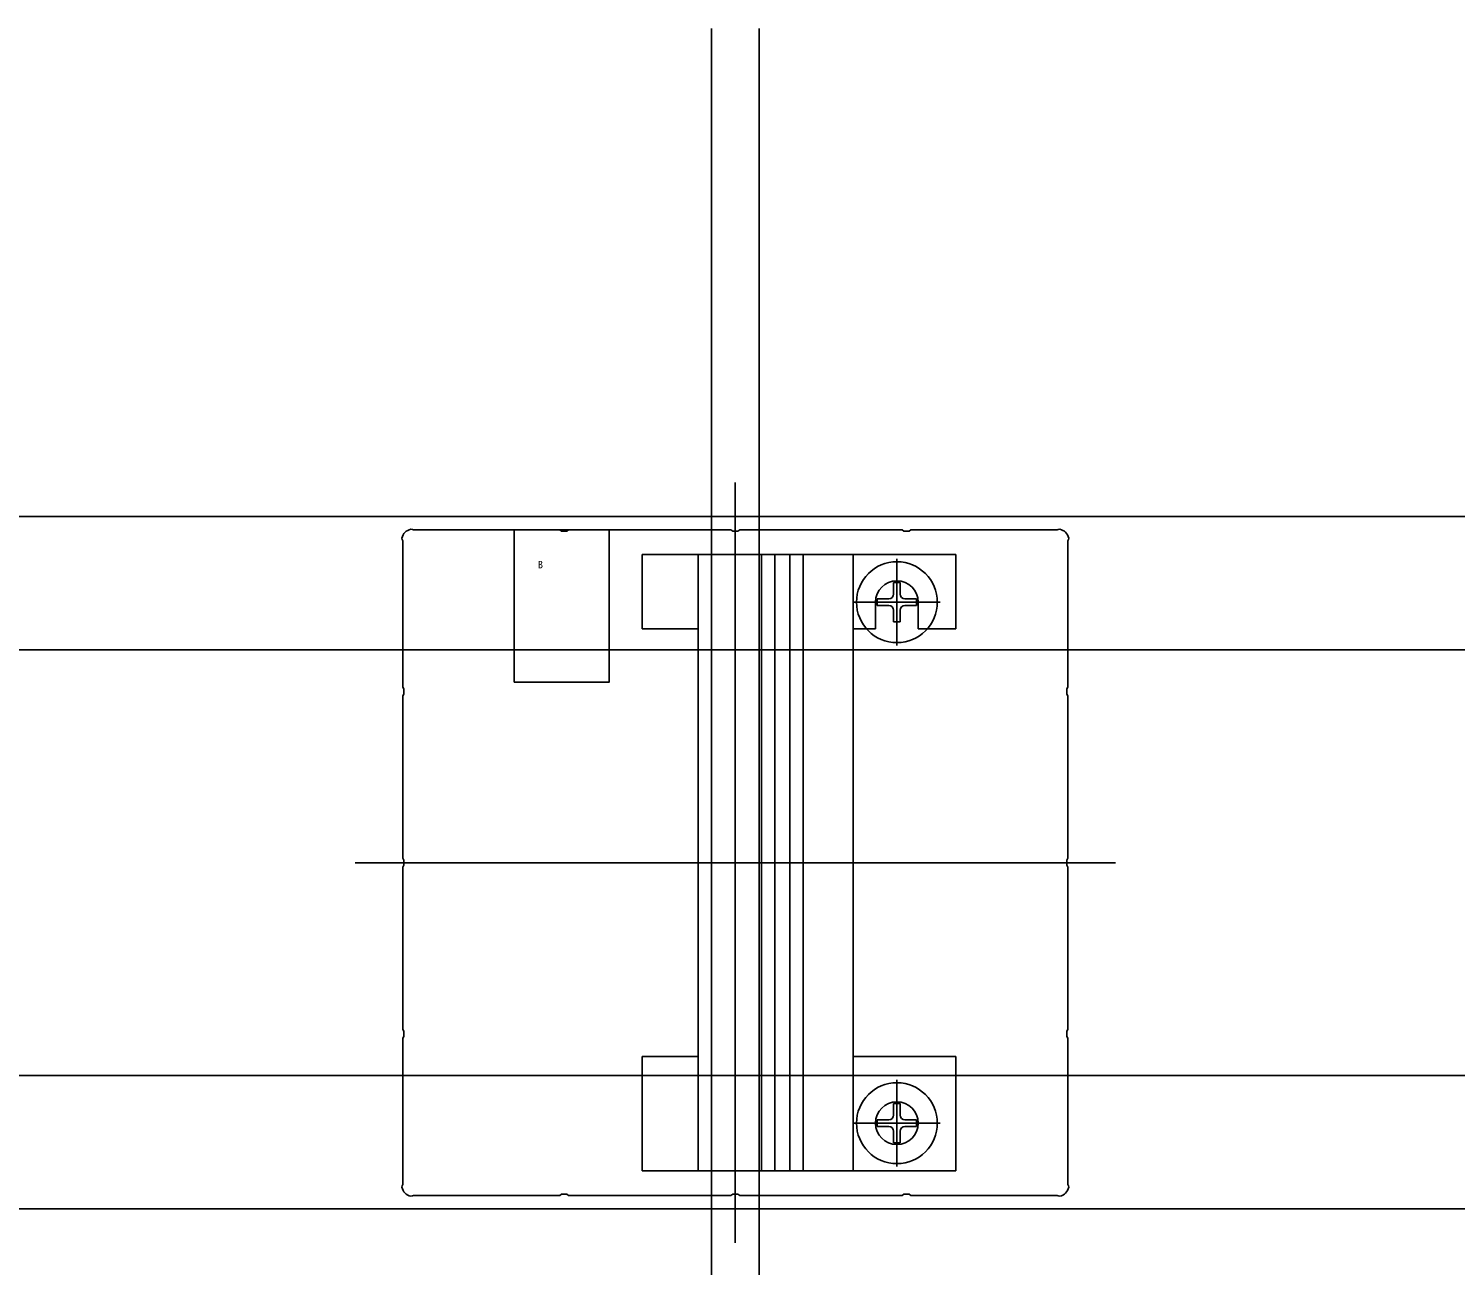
# Model space of a CAD drawing. Units: millimetres, scale not verified. Extents: x -1050 to 1050, y -1566 to 1557.
# Drawn here: x -390.7 to -240.6, y 236.9 to 367 of the extents above; entities that cross this region are included whole.
import ezdxf
from ezdxf.enums import TextEntityAlignment as Align

# ---------------------------------------------------------------- set-up
doc = ezdxf.new("R2010")
doc.units = ezdxf.units.MM
doc.header["$LTSCALE"] = 8
for name, color, linetype in [('0-1_USER1', 3, 'Continuous'), ('0-3_YKK_11E', 7, 'Continuous'), ('0-4_YKK_12', 2, 'Continuous'), ('0-5_YKK_13', 4, 'Continuous')]:
    doc.layers.add(name, color=color, linetype=linetype)
doc.styles.add('ＭＳ ゴシック', font='')
doc.styles.get('ＭＳ ゴシック').set_extended_font_data('MS Gothic')

msp = doc.modelspace()

# ---------------------------------------------------------------- linework, layer by layer
at = {"layer": '0-1_USER1'}
msp.add_lwpolyline([(-339.594, 298.282), (-339.594, 314.282), (-329.594, 314.282), (-329.594, 298.282)], close=True, dxfattribs=at)
at = {"layer": '0-3_YKK_11E'}
for points in [[(-350.461, 314.358), (-350.301, 314.322), (-350.181, 314.282), (-334.779, 314.282), (-334.596, 314.162), (-334.046, 314.162), (-333.862, 314.282), (-316.779, 314.282), (-316.596, 314.162), (-316.046, 314.162), (-315.862, 314.282), (-298.779, 314.282), (-298.596, 314.162), (-298.046, 314.162), (-297.862, 314.282), (-282.46, 314.282), (-282.341, 314.322), (-282.181, 314.358)], [(-351.396, 245.142), (-351.361, 245.302), (-351.321, 245.422), (-351.321, 260.824), (-351.201, 261.007), (-351.201, 261.557), (-351.321, 261.74), (-351.321, 278.824), (-351.201, 279.007), (-351.201, 279.557), (-351.321, 279.74), (-351.321, 296.824), (-351.201, 297.007), (-351.201, 297.557), (-351.321, 297.74), (-351.321, 313.142), (-351.361, 313.262), (-351.396, 313.422)], [(-281.245, 313.422), (-281.281, 313.262), (-281.321, 313.142), (-281.321, 297.74), (-281.441, 297.557), (-281.441, 297.007), (-281.321, 296.824)], [(-281.321, 296.824), (-281.321, 279.74), (-281.441, 279.557), (-281.441, 279.007), (-281.321, 278.824), (-281.321, 261.74), (-281.441, 261.557), (-281.441, 261.007), (-281.321, 260.824), (-281.321, 245.422), (-281.281, 245.302), (-281.245, 245.142)], [(-282.181, 244.206), (-282.341, 244.242), (-282.46, 244.282), (-297.862, 244.282), (-298.046, 244.402), (-298.596, 244.402), (-298.779, 244.282), (-315.862, 244.282), (-316.046, 244.402), (-316.596, 244.402), (-316.779, 244.282), (-333.862, 244.282), (-334.046, 244.402), (-334.596, 244.402), (-334.779, 244.282), (-350.181, 244.282), (-350.301, 244.242), (-350.461, 244.206)]]:
    msp.add_lwpolyline(points, dxfattribs=at)
for centre, start, end in [((-350.221, 313.182), 101.53696, 168.46304), ((-282.421, 313.182), 11.53696, 78.46304), ((-350.221, 245.382), 191.53696, 258.46304), ((-282.421, 245.382), 281.53696, 348.46304)]:
    msp.add_arc(centre, 1.2, start, end, dxfattribs=at)
at = {"layer": '0-4_YKK_12'}
for p, q in [((-318.821, 367.02), (-318.821, 95.282)), ((-313.821, 367.02), (-313.821, 95.282)), ((-316.321, 319.282), (-316.321, 239.282)), ((-17.821, 315.682), (-510.321, 315.682)), ((-17.821, 301.682), (-510.321, 301.682)), ((-356.321, 279.282), (-276.321, 279.282)), ((-17.821, 256.882), (-510.321, 256.882)), ((-17.821, 242.882), (-510.321, 242.882))]:
    msp.add_line(p, q, dxfattribs=at)
at = {"layer": '0-5_YKK_13'}
for p, q in [((-325.121, 311.682), (-326.121, 311.682)), ((-320.221, 311.682), (-325.121, 311.682)), ((-320.221, 311.682), (-320.221, 246.882)), ((-318.895, 311.682), (-320.221, 311.682)), ((-314.033, 311.682), (-318.895, 311.682)), ((-313.133, 311.682), (-314.033, 311.682)), ((-313.551, 246.882), (-313.551, 311.682)), ((-312.235, 311.682), (-313.133, 311.682)), ((-312.085, 311.682), (-312.235, 311.682)), ((-312.165, 246.882), (-312.165, 311.682)), ((-310.657, 311.682), (-312.085, 311.682)), ((-310.507, 311.682), (-310.657, 311.682)), ((-310.576, 246.882), (-310.576, 311.682)), ((-309.608, 311.682), (-310.507, 311.682)), ((-308.708, 311.682), (-309.608, 311.682)), ((-309.191, 246.882), (-309.191, 311.682)), ((-305.246, 311.682), (-308.708, 311.682)), ((-303.921, 311.682), (-305.246, 311.682)), ((-303.921, 246.882), (-303.921, 311.682)), ((-294.121, 311.682), (-303.921, 311.682)), ((-299.321, 302.132), (-299.321, 311.232)), ((-293.121, 311.682), (-294.121, 311.682)), ((-293.121, 311.682), (-293.121, 303.882)), ((-299.321, 303.432), (-299.321, 309.932)), ((-299.671, 308.757), (-298.971, 308.757)), ((-299.671, 308.757), (-299.671, 307.532)), ((-298.971, 308.757), (-298.971, 307.532)), ((-303.871, 306.682), (-294.771, 306.682)), ((-296.071, 306.682), (-302.571, 306.682)), ((-301.571, 306.682), (-301.571, 303.882)), ((-301.396, 307.032), (-301.396, 306.332)), ((-301.396, 307.032), (-300.171, 307.032)), ((-301.396, 306.332), (-300.171, 306.332)), ((-298.471, 307.032), (-297.246, 307.032)), ((-298.471, 306.332), (-297.246, 306.332)), ((-297.246, 307.032), (-297.246, 306.332)), ((-297.071, 303.882), (-297.071, 306.682)), ((-299.671, 305.832), (-299.671, 304.607)), ((-298.971, 305.832), (-298.971, 304.607)), ((-325.121, 303.882), (-320.221, 303.882)), ((-303.921, 303.882), (-301.571, 303.882)), ((-299.671, 304.607), (-298.971, 304.607)), ((-297.071, 303.882), (-294.121, 303.882)), ((-294.121, 303.882), (-293.121, 303.882)), ((-326.121, 258.882), (-326.121, 246.882)), ((-325.121, 258.882), (-326.121, 258.882)), ((-325.121, 258.882), (-320.221, 258.882)), ((-303.921, 258.882), (-294.121, 258.882)), ((-293.121, 258.882), (-294.121, 258.882)), ((-299.321, 247.332), (-299.321, 256.432)), ((-299.671, 253.957), (-298.971, 253.957)), ((-299.671, 253.957), (-299.671, 252.732)), ((-299.321, 248.632), (-299.321, 255.132)), ((-298.971, 253.957), (-298.971, 252.732)), ((-301.396, 252.232), (-301.396, 251.532)), ((-301.396, 252.232), (-300.171, 252.232)), ((-298.471, 252.232), (-297.246, 252.232)), ((-297.246, 252.232), (-297.246, 251.532)), ((-303.871, 251.882), (-294.771, 251.882)), ((-296.071, 251.882), (-302.571, 251.882)), ((-301.396, 251.532), (-300.171, 251.532)), ((-299.671, 251.032), (-299.671, 249.807)), ((-298.971, 251.032), (-298.971, 249.807)), ((-298.471, 251.532), (-297.246, 251.532)), ((-299.671, 249.807), (-298.971, 249.807)), ((-325.121, 246.882), (-326.121, 246.882)), ((-320.221, 246.882), (-325.121, 246.882)), ((-318.895, 246.882), (-320.221, 246.882)), ((-314.033, 246.882), (-318.895, 246.882)), ((-313.133, 246.882), (-314.033, 246.882)), ((-312.235, 246.882), (-313.133, 246.882)), ((-312.085, 246.882), (-312.235, 246.882)), ((-310.657, 246.882), (-312.085, 246.882)), ((-310.507, 246.882), (-310.657, 246.882)), ((-309.608, 246.882), (-310.507, 246.882)), ((-308.708, 246.882), (-309.608, 246.882)), ((-305.246, 246.882), (-308.708, 246.882)), ((-303.921, 246.882), (-305.246, 246.882)), ((-294.121, 246.882), (-303.921, 246.882))]:
    msp.add_line(p, q, dxfattribs=at)
for points in [[(-326.121, 311.682), (-326.121, 303.882), (-325.121, 303.882)], [(-293.121, 258.882), (-293.121, 246.882), (-294.121, 246.882)]]:
    msp.add_lwpolyline(points, dxfattribs=at)
for centre, radius in [((-299.321, 306.682), 4.25), ((-299.321, 251.882), 4.25), ((-299.321, 251.882), 2.25)]:
    msp.add_circle(centre, radius, dxfattribs=at)
for centre, radius, start, end in [((-299.321, 306.682), 2.25, 0, 180), ((-300.171, 307.532), 0.5, 270, 0), ((-300.171, 305.832), 0.5, 0, 90), ((-298.471, 307.532), 0.5, 180, 270), ((-298.471, 305.832), 0.5, 90, 180), ((-300.171, 252.732), 0.5, 270, 0), ((-298.471, 252.732), 0.5, 180, 270), ((-300.171, 251.032), 0.5, 0, 90), ((-298.471, 251.032), 0.5, 90, 180)]:
    msp.add_arc(centre, radius, start, end, dxfattribs=at)

# ---------------------------------------------------------------- texts
at = {"layer": '0-1_USER1', "style": 'ＭＳ ゴシック'}
msp.add_text('B', height=0.792, dxfattribs=at).set_placement((-337.098, 310.002), align=Align.BOTTOM_LEFT)

doc.saveas('drawing.dxf')
